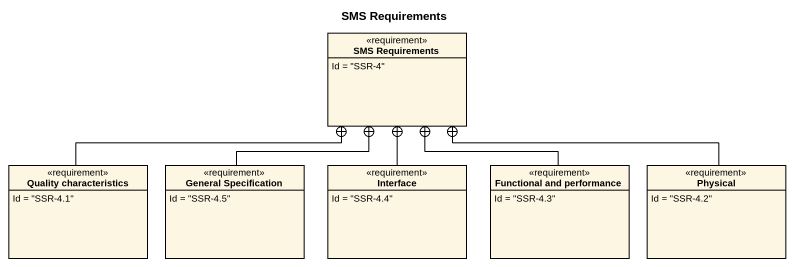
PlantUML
@startuml
title SMS Requirements
hide circle
hide empty members
class "SMS Requirements" as SMS_Requirements <<requirement>> {
  Id = "SSR-4"
}
class "Quality characteristics" as Quality_characteristics <<requirement>> {
  Id = "SSR-4.1"
}
class "General Specification" as General_Specification <<requirement>> {
  Id = "SSR-4.5"
}
class "Interface" as Interface_ <<requirement>> {
  Id = "SSR-4.4"
}
class "Functional and performance" as Functional_and_performance <<requirement>> {
  Id = "SSR-4.3"
}
class Physical <<requirement>> {
  Id = "SSR-4.2"
}
Quality_characteristics -right-+ SMS_Requirements
General_Specification -up-+ SMS_Requirements
Interface_ -up-+ SMS_Requirements
Functional_and_performance -up-+ SMS_Requirements
Physical -left-+ SMS_Requirements
@enduml
